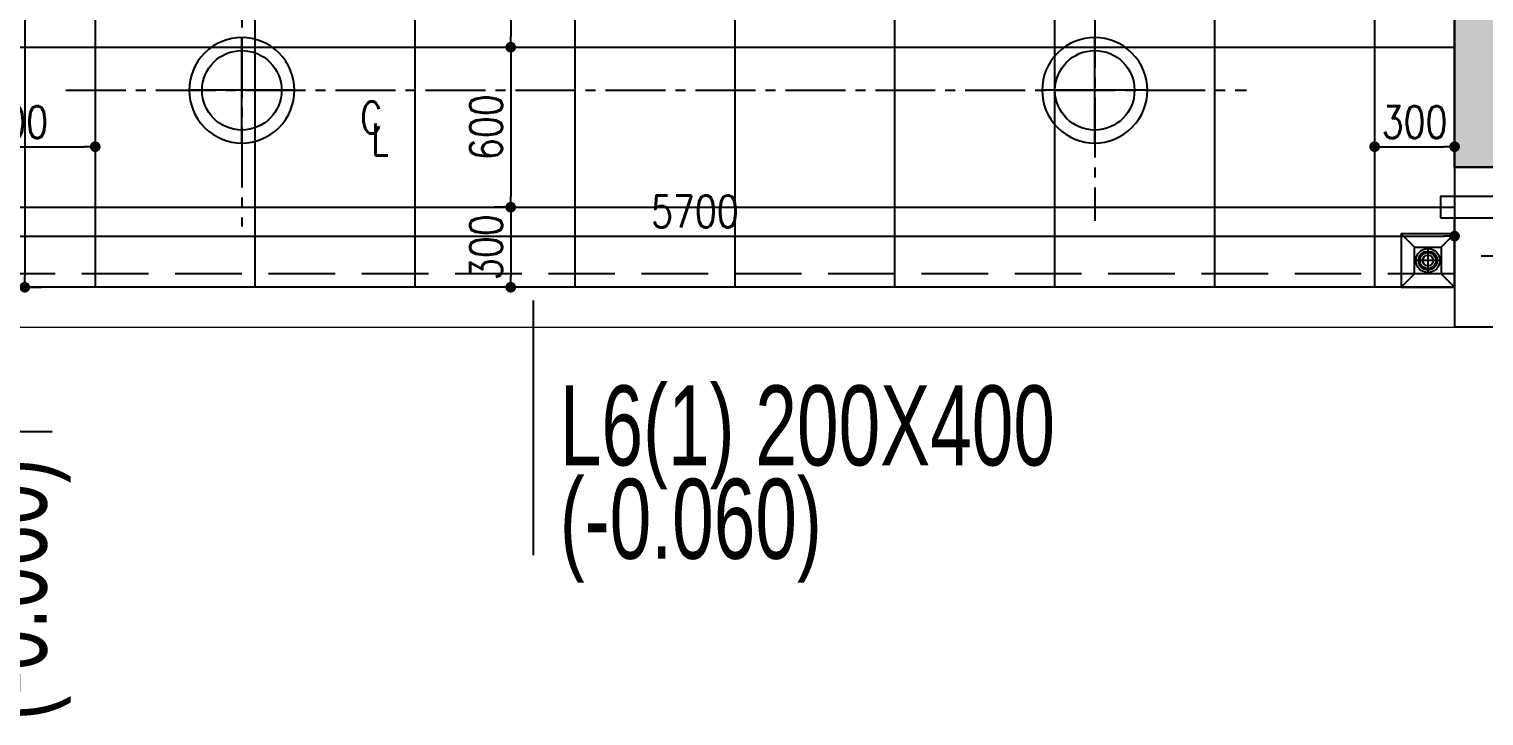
# Model space of a CAD drawing. Header units: inches. Extents: x -2597087 to 134135, y -662679 to 20000.
# Drawn here: x 7122 to 12580, y -19835 to -17260 of the extents above; entities that cross this region are included whole.
import ezdxf
from ezdxf.enums import TextEntityAlignment as Align

# ---------------------------------------------------------------- set-up
doc = ezdxf.new("R2010")
doc.units = ezdxf.units.IN
doc.header["$LTSCALE"] = 100
doc.header["$MEASUREMENT"] = 0
doc.linetypes.add('CENTER2', pattern=[1.125, 0.75, -0.125, 0.125, -0.125])
doc.linetypes.add('DASH', pattern=[0.35, 0.25, -0.1])
doc.layers.get('0').update_dxf_attribs({"linetype": 'CONTINUOUS'})
doc.layers.get('Defpoints').update_dxf_attribs({"linetype": 'CONTINUOUS'})
for name, color, linetype in [('00-墙填充', 8, 'CONTINUOUS'), ('00-墙实线', 6, 'CONTINUOUS'), ('00-梁编号', 2, 'CONTINUOUS'), ('00-梁虚线', 4, 'DASH'), ('Air Conditioner空调机', 147, 'CONTINUOUS'), ('floor', 8, 'CONTINUOUS'), ('IFC-NORM', 8, 'CONTINUOUS'), ('PUB_HATCH', 8, 'CONTINUOUS'), ('RC-LIGHT', 1, 'CONTINUOUS'), ('WALL', 7, 'CONTINUOUS'), ('wall-dim', 3, 'CONTINUOUS'), ('天花开线', 4, 'CONTINUOUS')]:
    doc.layers.add(name, color=color, linetype=linetype)
doc.layers.add('BALCONY', color=3, linetype='CONTINUOUS', lineweight=0)
doc.styles.get("Standard").update_dxf_attribs({"font": 'txt.shx', "width": 0.8, "bigfont": 'GBCBIG.shx'})
doc.styles.add('结构海文', font='haiwenrs2015.shx', dxfattribs={"width": 0.7, "bigfont": 'haiwenhz.shx'})
doc.dimstyles.new('50', dxfattribs={"dimscale": 50, "dimtxt": 2.4, "dimasz": 0.8, "dimexe": 1.25, "dimexo": 0.6, "dimgap": 0.65, "dimtad": 1, "dimdec": 0, "dimdsep": 46, "dimtxsty": 'Standard', "dimblk1": 'DOT', "dimblk2": 'DOT', "dimsah": 1, "dimcen": 2.5, "dimclrd": 3, "dimclre": 3, "dimclrt": 3, "dimadec": 0, "dimazin": 0, "dimtfac": 1, "dimtdec": 0, "dimtix": 1, "dimtmove": 2, "dimatfit": 0, "dimldrblk": 'DOT', "dimfxl": 5, "dimfxlon": 1, "dimarcsym": 0})

# ---------------------------------------------------------------- blocks, each defined once
blk = doc.blocks.new('DL')
at = {"color": 8}
for p, q in [((45, 0), (-45, 0)), ((0, 45), (0, -45))]:
    blk.add_line(p, q, dxfattribs=at)
at = {"color": 1}
blk.add_lwpolyline([(-50, 50), (50, 50), (50, -50), (-50, -50)], close=True, dxfattribs=at)
at = {"color": 8}
for radius in [45, 35, 30, 20]:
    blk.add_circle((0, 0), radius, dxfattribs=at)
blk = doc.blocks.new('WEGB')
at = {"layer": 'IFC-NORM', "color": 8}
for p, q in [((17375, 5499.9), (17325, 5549.9)), ((17475, 5499.9), (17525, 5549.9)), ((17375, 5399.9), (17325, 5349.9)), ((17475, 5399.9), (17525, 5349.9))]:
    blk.add_line(p, q, dxfattribs=at)
blk.add_lwpolyline([(17525, 5549.9), (17325, 5549.9), (17325, 5349.9), (17525, 5349.9)], close=True, dxfattribs=at)
at = {"layer": 'IFC-NORM'}
blk.add_blockref('DL', (17425, 5449.9), dxfattribs=at)
blk = doc.blocks.new('DFG44EWDSDFG')
at = {"layer": 'PUB_HATCH'}
blk.add_hatch(color=6, dxfattribs=at).paths.add_polyline_path([(13069.9, -17777.5), (13069.9, -17577.5), (12669.9, -17577.5), (12669.9, -16127.5), (12469.9, -16127.5), (12469.9, -16677.5), (11969.9, -16677.5), (11969.9, -16877.5), (12469.9, -16877.5), (12469.9, -17777.5)])
at = {"layer": 'Air Conditioner空调机'}
blk.add_lwpolyline([(12417.2, -17967.5), (12719.9, -17967.5), (12719.9, -17887.5), (12417.2, -17887.5)], close=True, dxfattribs=at)
at = {"layer": 'BALCONY'}
for points in [[(6769.9, -18227.5), (12469.9, -18227.5)], [(6769.9, -18377.5), (12469.9, -18377.5)]]:
    blk.add_lwpolyline(points, dxfattribs=at)
at = {"layer": 'WALL', "color": 7}
for p, q in [((12469.9, -16877.5), (12469.9, -17777.5)), ((12469.9, -17777.5), (13069.9, -17777.5))]:
    blk.add_line(p, q, dxfattribs=at)
at = {"layer": 'WALL'}
for p, q in [((12469.9, -16877.5), (12469.9, -17677.5)), ((12469.9, -17677.5), (12469.9, -18377.5)), ((13369.9, -18377.5), (12469.9, -18377.5))]:
    blk.add_line(p, q, dxfattribs=at)
at = {"layer": 'IFC-NORM'}
blk.add_blockref('WEGB', (-5055.1, -23577.3), dxfattribs=at)
blk = doc.blocks.new('rtukk')
at = {"layer": 'RC-LIGHT', "color": 8}
for p, q in [((15875, 5749.9), (15875, 6049.9)), ((16025, 5899.9), (15725, 5899.9))]:
    blk.add_line(p, q, dxfattribs=at)
blk.add_circle((15875, 5899.9), 113.3, dxfattribs=at)
at = {"layer": 'RC-LIGHT', "extrusion": (0, 0, -1)}
blk.add_ellipse((15875, 5899.9), major_axis=(-106.1, 106.1), ratio=1, dxfattribs=at)
blk = doc.blocks.new('CENTERLINE')
at = {"layer": '天花开线', "width": 0.75}
for s, p in [('C', (-14.5, 42.2)), ('L', (20.1, -26.1))]:
    blk.add_text(s, height=100, dxfattribs=at).set_placement(p)
blk = doc.blocks.new('_Dot')
at = {"color": 0, "linetype": 'ByBlock', "lineweight": -2}
blk.add_line((-0.5, 0), (-1, 0), dxfattribs=at)
at = {"color": 0, "linetype": 'ByBlock', "const_width": 0.5}
blk.add_lwpolyline([(-0.25, 0, 1), (0.25, 0, 1)], format="xyb", close=True, dxfattribs=at)
blk = doc.blocks.new('*D525')
at = {"layer": 'Defpoints', "color": 0, "transparency": 16777216}
for p in [(6769.9, -17633.8), (7369.9, -17633.8), (7369.9, -17700.5)]:
    blk.add_point(p, dxfattribs=at)
at = {"layer": 'floor', "color": 3, "lineweight": -2, "transparency": 16777216}
for p, q in [((6769.9, -17663.8), (6769.9, -17763)), ((7369.9, -17663.8), (7369.9, -17763)), ((6809.9, -17700.5), (7329.9, -17700.5))]:
    blk.add_line(p, q, dxfattribs=at)
at = {"layer": 'floor', "color": 3, "lineweight": -2, "transparency": 16777216, "xscale": 40, "yscale": 40, "zscale": 40, "rotation": 180}
blk.add_blockref('_Dot', (6769.9, -17700.5), dxfattribs=at)
at = {"layer": 'floor', "color": 3, "lineweight": -2, "transparency": 16777216, "xscale": 40, "yscale": 40, "zscale": 40}
blk.add_blockref('_Dot', (7369.9, -17700.5), dxfattribs=at)
at = {"layer": 'floor', "color": 3, "transparency": 16777216, "insert": (7069.9, -17608), "char_height": 120, "attachment_point": 5}
blk.add_mtext('600', dxfattribs=at)
blk = doc.blocks.new('*D526')
at = {"layer": 'Defpoints', "color": 0, "transparency": 16777216}
for p in [(8863.6, -16877.5), (8863.6, -17327.5), (8928.8, -17327.5)]:
    blk.add_point(p, dxfattribs=at)
at = {"layer": 'floor', "color": 3, "lineweight": -2, "transparency": 16777216}
for p, q in [((8893.6, -16877.5), (8991.3, -16877.5)), ((8928.8, -16917.5), (8928.8, -17287.5)), ((8893.6, -17327.5), (8991.3, -17327.5))]:
    blk.add_line(p, q, dxfattribs=at)
at = {"layer": 'floor', "color": 3, "lineweight": -2, "transparency": 16777216, "xscale": 40, "yscale": 40, "zscale": 40}
for p, rotation in [((8928.8, -16877.5), 90), ((8928.8, -17327.5), 270)]:
    blk.add_blockref('_Dot', p, dxfattribs=dict(at, rotation=rotation))
at = {"layer": 'floor', "color": 3, "transparency": 16777216, "insert": (8836.3, -17102.5), "char_height": 120, "attachment_point": 5, "rotation": 90}
blk.add_mtext('450', dxfattribs=at)
blk = doc.blocks.new('*D527')
at = {"layer": 'Defpoints', "color": 0, "transparency": 16777216}
for p in [(8863.6, -17327.5), (8928.8, -17927.5), (8928.8, -17927.5)]:
    blk.add_point(p, dxfattribs=at)
at = {"layer": 'floor', "color": 3, "lineweight": -2, "transparency": 16777216}
for p, q in [((8893.6, -17327.5), (8991.3, -17327.5)), ((8928.8, -17367.5), (8928.8, -17887.5)), ((8928.8, -17927.5), (8866.3, -17927.5))]:
    blk.add_line(p, q, dxfattribs=at)
at = {"layer": 'floor', "color": 3, "lineweight": -2, "transparency": 16777216, "xscale": 40, "yscale": 40, "zscale": 40}
for p, rotation in [((8928.8, -17327.5), 90), ((8928.8, -17927.5), 270)]:
    blk.add_blockref('_Dot', p, dxfattribs=dict(at, rotation=rotation))
at = {"layer": 'floor', "color": 3, "transparency": 16777216, "insert": (8836.3, -17627.5), "char_height": 120, "attachment_point": 5, "rotation": 90}
blk.add_mtext('600', dxfattribs=at)
blk = doc.blocks.new('*D528')
at = {"layer": 'Defpoints', "color": 0, "transparency": 16777216}
for p in [(8928.8, -17927.5), (8928.8, -18227.5), (8928.8, -18227.5)]:
    blk.add_point(p, dxfattribs=at)
at = {"layer": 'floor', "color": 3, "lineweight": -2, "transparency": 16777216}
for p, q in [((8928.8, -17927.5), (8866.3, -17927.5)), ((8928.8, -17967.5), (8928.8, -18187.5)), ((8928.8, -18227.5), (8866.3, -18227.5))]:
    blk.add_line(p, q, dxfattribs=at)
at = {"layer": 'floor', "color": 3, "lineweight": -2, "transparency": 16777216, "xscale": 40, "yscale": 40, "zscale": 40}
for p, rotation in [((8928.8, -17927.5), 90), ((8928.8, -18227.5), 270)]:
    blk.add_blockref('_Dot', p, dxfattribs=dict(at, rotation=rotation))
at = {"layer": 'floor', "color": 3, "transparency": 16777216, "insert": (8836.3, -18077.5), "char_height": 120, "attachment_point": 5, "rotation": 90}
blk.add_mtext('300', dxfattribs=at)
blk = doc.blocks.new('*D529')
at = {"layer": 'Defpoints', "color": 0, "transparency": 16777216}
for p in [(12169.9, -17687.8), (12469.9, -17687.8), (12469.9, -17700.5)]:
    blk.add_point(p, dxfattribs=at)
at = {"layer": 'floor', "color": 3, "lineweight": -2, "transparency": 16777216}
for p, q in [((12169.9, -17700.5), (12169.9, -17763)), ((12209.9, -17700.5), (12429.9, -17700.5)), ((12469.9, -17700.5), (12469.9, -17763))]:
    blk.add_line(p, q, dxfattribs=at)
at = {"layer": 'floor', "color": 3, "lineweight": -2, "transparency": 16777216, "xscale": 40, "yscale": 40, "zscale": 40, "rotation": 180}
blk.add_blockref('_Dot', (12169.9, -17700.5), dxfattribs=at)
at = {"layer": 'floor', "color": 3, "lineweight": -2, "transparency": 16777216, "xscale": 40, "yscale": 40, "zscale": 40}
blk.add_blockref('_Dot', (12469.9, -17700.5), dxfattribs=at)
at = {"layer": 'floor', "color": 3, "transparency": 16777216, "insert": (12319.9, -17608), "char_height": 120, "attachment_point": 5}
blk.add_mtext('300', dxfattribs=at)
blk = doc.blocks.new('*D656')
at = {"layer": 'Defpoints', "color": 0, "transparency": 16777216}
for p in [(6769.9, -16877.5), (6769.9, -18227.5), (7105.5, -18227.5)]:
    blk.add_point(p, dxfattribs=at)
at = {"layer": 'wall-dim', "color": 3, "lineweight": -2, "transparency": 16777216}
for p, q in [((6855.5, -16877.5), (7168, -16877.5)), ((7105.5, -16917.5), (7105.5, -18187.5)), ((6855.5, -18227.5), (7168, -18227.5))]:
    blk.add_line(p, q, dxfattribs=at)
at = {"layer": 'wall-dim', "color": 3, "lineweight": -2, "transparency": 16777216, "xscale": 40, "yscale": 40, "zscale": 40}
for p, rotation in [((7105.5, -16877.5), 90), ((7105.5, -18227.5), 270)]:
    blk.add_blockref('_Dot', p, dxfattribs=dict(at, rotation=rotation))
at = {"layer": 'wall-dim', "color": 3, "transparency": 16777216, "insert": (7013, -17552.5), "char_height": 120, "attachment_point": 5, "rotation": 90}
blk.add_mtext('1350', dxfattribs=at)
blk = doc.blocks.new('*D657')
at = {"layer": 'Defpoints', "color": 0, "transparency": 16777216}
for p in [(12469.9, -18035.8), (6769.9, -18227.5), (12469.9, -18227.5)]:
    blk.add_point(p, dxfattribs=at)
at = {"layer": 'wall-dim', "color": 3, "lineweight": -2, "transparency": 16777216}
for p, q in [((6769.9, -18197.5), (6769.9, -17973.3)), ((12469.9, -18197.5), (12469.9, -17973.3)), ((6809.9, -18035.8), (12429.9, -18035.8))]:
    blk.add_line(p, q, dxfattribs=at)
at = {"layer": 'wall-dim', "color": 3, "lineweight": -2, "transparency": 16777216, "xscale": 40, "yscale": 40, "zscale": 40, "rotation": 180}
blk.add_blockref('_Dot', (6769.9, -18035.8), dxfattribs=at)
at = {"layer": 'wall-dim', "color": 3, "lineweight": -2, "transparency": 16777216, "xscale": 40, "yscale": 40, "zscale": 40}
blk.add_blockref('_Dot', (12469.9, -18035.8), dxfattribs=at)
at = {"layer": 'wall-dim', "color": 3, "transparency": 16777216, "insert": (9619.9, -17943.3), "char_height": 120, "attachment_point": 5}
blk.add_mtext('5700', dxfattribs=at)
blk = doc.blocks.new('GTDEHD')
at = {"layer": '00-墙填充', "color": 8}
for points in [[(108910.8, -24631.4), (109110.8, -24631.4), (108910.8, -26281.4), (109110.8, -26081.4)], [(109510.8, -26281.4), (109510.8, -26081.4), (108910.8, -26281.4), (109110.8, -26081.4)]]:
    blk.add_solid(points, dxfattribs=at)
at = {"layer": '00-墙实线', "color": 8}
for p, q in [((108910.8, -26281.4), (108910.8, -25381.4)), ((109510.8, -26281.4), (108910.8, -26281.4))]:
    blk.add_line(p, q, dxfattribs=at)
at = {"layer": '00-梁编号', "color": 8}
for p, q in [((109010.8, -26613.8), (109462.2, -26613.8)), ((105453.7, -26781.4), (105453.7, -27736)), ((102898.3, -27273), (103648.8, -27273))]:
    blk.add_line(p, q, dxfattribs=at)
at = {"layer": '00-梁虚线', "color": 8, "ltscale": 10}
blk.add_line((108910.8, -26681.4), (102610.8, -26681.4), dxfattribs=at)
at = {"layer": '00-梁编号', "color": 8, "style": '结构海文', "width": 0.7}
for s, p in [('L6(1) 200X400', (105553.7, -27399.6)), ('(-0.060)', (105553.7, -27749.6))]:
    blk.add_text(s, height=300, dxfattribs=at).set_placement(p)
blk.add_text('(-0.060)', height=300, rotation=90, dxfattribs=at).set_placement((103628.5, -27373), align=Align.RIGHT)

msp = doc.modelspace()

# ---------------------------------------------------------------- hatches: boundary and pattern name
at = {"layer": 'floor'}
h = msp.add_hatch(dxfattribs=at)
h.set_pattern_fill('_USER', color=256, scale=600, double=1, pattern_type=0)
h.set_pattern_definition([(0, (7369.9, -17327.45), (0, 600), []), (90, (7369.9, -17327.45), (-600, 4e-14), [])])
h.paths.add_polyline_path([(6769.915, -16877.452), (12469.915, -16877.452), (12469.915, -18227.452), (6769.915, -18227.452)])

# ---------------------------------------------------------------- linework, layer by layer
msp.add_lwpolyline([(6769.915, -16877.452), (12469.915, -16877.452), (12469.915, -18227.452), (6769.915, -18227.452)], close=True, dxfattribs=at)
at = {"layer": '天花开线', "linetype": 'CENTER2', "ltscale": 3}
for p, q in [((11119.915, -14479.009), (11119.915, -17978.349)), ((7919.915, -14590.498), (7919.915, -17999.668)), ((7259.272, -17489.086), (11689.625, -17489.086))]:
    msp.add_line(p, q, dxfattribs=at)

# ---------------------------------------------------------------- block references
msp.add_blockref('DFG44EWDSDFG', (0, 0))
at = {"layer": '00-梁虚线'}
msp.add_blockref('GTDEHD', (-96440.852, 8503.907), dxfattribs=at)
at = {"layer": 'RC-LIGHT', "xscale": 1.316666666666667, "yscale": 1.316666666666667, "zscale": 1.316666666666667}
for p in [(-12982.169, -25257.245), (-9782.169, -25257.245)]:
    msp.add_blockref('rtukk', p, dxfattribs=at)
at = {"layer": '天花开线', "linetype": 'CENTER2', "xscale": 1.199999999982638, "yscale": 1.199999999982638, "zscale": 1.199999999982638, "rotation": 359.999976563434}
msp.add_blockref('CENTERLINE', (8382.431, -17702.087), dxfattribs=at)

# ---------------------------------------------------------------- dimensions: what is measured, and where the dimension line sits
at = {"layer": 'floor'}
for base, p1, p2, picture, middle in [((8928.827, -17327.452), (8863.649, -16877.452), (8863.649, -17327.452), '*D526', (8836.327, -17102.452)), ((8928.827, -17927.452), (8863.649, -17327.452), (8928.827, -17927.452), '*D527', (8836.327, -17627.452)), ((8928.827, -18227.452), (8928.827, -17927.452), (8928.827, -18227.452), '*D528', (8836.327, -18077.452))]:
    dim = msp.add_linear_dim(base=base, p1=p1, p2=p2, angle=90, dimstyle='50', override={"dimarcsym": 2}, dxfattribs=at)
    dim.commit()
    dim.dimension.update_dxf_attribs({"geometry": picture, "text_midpoint": middle})
for base, p1, p2, picture, middle in [((7369.915, -17700.481), (6769.915, -17633.805), (7369.915, -17633.805), '*D525', (7069.915, -17607.981)), ((12469.915, -17700.481), (12169.915, -17687.846), (12469.915, -17687.846), '*D529', (12319.915, -17607.981))]:
    dim = msp.add_linear_dim(base=base, p1=p1, p2=p2, dimstyle='50', override={"dimarcsym": 2}, dxfattribs=at)
    dim.commit()
    dim.dimension.update_dxf_attribs({"geometry": picture, "text_midpoint": middle})
at = {"layer": 'wall-dim'}
dim = msp.add_linear_dim(base=(7105.457, -18227.452), p1=(6769.915, -16877.452), p2=(6769.915, -18227.452), angle=90, dimstyle='50', override={"dimarcsym": 2}, dxfattribs=at)
dim.commit()
dim.dimension.update_dxf_attribs({"geometry": '*D656', "text_midpoint": (7012.957, -17552.452)})
dim = msp.add_linear_dim(base=(12469.915, -18035.78), p1=(6769.915, -18227.452), p2=(12469.915, -18227.452), dimstyle='50', override={"dimarcsym": 2}, dxfattribs=at)
dim.commit()
dim.dimension.update_dxf_attribs({"geometry": '*D657', "text_midpoint": (9619.915, -17943.28)})

doc.saveas('drawing.dxf')
